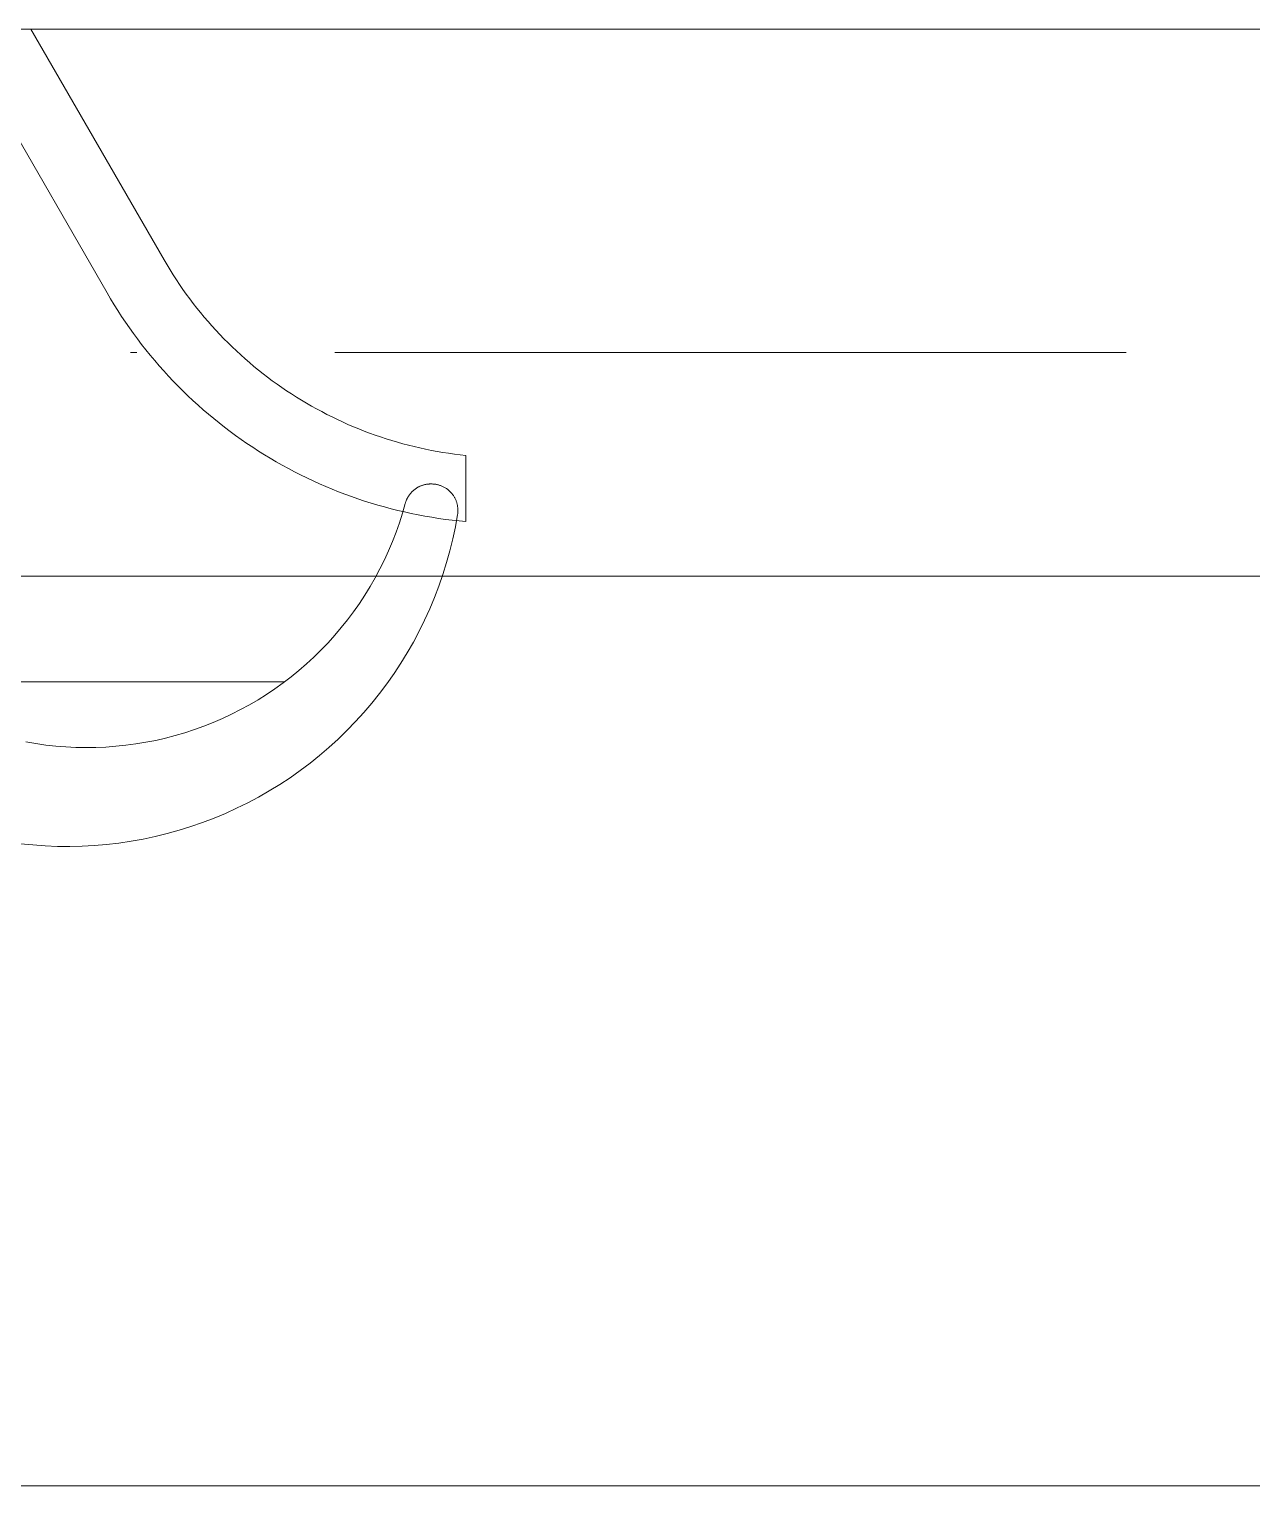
# Model space of a CAD drawing. Header units: millimetres. Extents: x -159872 to 386485, y -250577 to 158966.
# Drawn here: x 158161.44 to 158179.98, y 15906.86 to 15928.96 of the extents above; entities that cross this region are included whole.
import ezdxf

# ---------------------------------------------------------------- set-up
doc = ezdxf.new("R2010")
doc.units = ezdxf.units.MM
doc.linetypes.add('ACAD_ISO10W100', pattern=[18, 12, -3, 0, -3])
doc.layers.get('0').update_dxf_attribs({"lineweight": 25})
doc.layers.add('LDS-equipment-kitchen equipment', color=3, linetype='Continuous', lineweight=13)
doc.layers.add('LDS-struct-extg-ceiling beams', color=252, linetype='ACAD_ISO10W100', lineweight=9)

# ---------------------------------------------------------------- blocks, each defined once
blk = doc.blocks.new('A$C73be1ed8')
at = {"transparency": 33554687}
for points in [[(628.5, 42.2, 0), (628.5, 611.2, 0)], [(614.7, 610.2, 0), (614.7, 39.6, 0)], [(636.8, 610.15, 0), (636.8, 39.85, 0)], [(630.332, 46.45, 0), (629.329, 46.45, 0)], [(629.9, 45.915, 0), (629.9, 45.927, 0)], [(628.5, 39.1, 0), (628.5, 44.85, 0)], [(626.9, 43.7, 0), (626.9, 37.7, 0)], [(636.8, 39.85, 0), (633.3, 41.872, 0)], [(632.8, 41.006, 0), (635.65, 39.36, 0)], [(636.8, 26.95, 0), (636.8, 39.85, 0)]]:
    blk.add_polyline3d(points, dxfattribs=at)
for points in [[(632.8, 41.006, 0), (632.709, 41.059, 0), (632.62, 41.113, 0), (632.531, 41.169, 0), (632.443, 41.226, 0), (632.356, 41.285, 0), (632.27, 41.345, 0), (632.184, 41.406, 0), (632.1, 41.468, 0), (632.017, 41.531, 0), (631.934, 41.596, 0), (631.853, 41.662, 0), (631.772, 41.729, 0), (631.693, 41.798, 0), (631.615, 41.868, 0), (631.537, 41.938, 0), (631.461, 42.01, 0), (631.386, 42.083, 0), (631.312, 42.158, 0), (631.239, 42.233, 0), (631.167, 42.309, 0), (631.096, 42.387, 0), (631.027, 42.465, 0), (630.958, 42.545, 0), (630.891, 42.625, 0), (630.825, 42.707, 0), (630.761, 42.789, 0), (630.697, 42.873, 0), (630.635, 42.957, 0), (630.574, 43.042, 0), (630.514, 43.129, 0), (630.456, 43.216, 0), (630.399, 43.304, 0), (630.343, 43.393, 0), (630.289, 43.482, 0), (630.236, 43.573, 0), (630.184, 43.664, 0), (630.134, 43.756, 0), (630.085, 43.849, 0), (630.038, 43.942, 0), (629.991, 44.036, 0), (629.947, 44.131, 0), (629.903, 44.227, 0), (629.862, 44.323, 0), (629.821, 44.42, 0), (629.782, 44.517, 0), (629.745, 44.615, 0), (629.709, 44.713, 0), (629.674, 44.812, 0), (629.641, 44.912, 0), (629.61, 45.012, 0), (629.58, 45.112, 0), (629.551, 45.213, 0), (629.524, 45.315, 0), (629.499, 45.416, 0), (629.475, 45.518, 0), (629.452, 45.621, 0), (629.432, 45.724, 0), (629.412, 45.827, 0), (629.394, 45.93, 0), (629.378, 46.034, 0), (629.363, 46.137, 0), (629.35, 46.241, 0), (629.339, 46.346, 0), (629.329, 46.45, 0)], [(633.3, 41.872, 0), (633.223, 41.917, 0), (633.148, 41.963, 0), (633.073, 42.01, 0), (632.998, 42.058, 0), (632.925, 42.107, 0), (632.852, 42.157, 0), (632.78, 42.209, 0), (632.709, 42.261, 0), (632.638, 42.315, 0), (632.569, 42.369, 0), (632.5, 42.425, 0), (632.432, 42.481, 0), (632.364, 42.539, 0), (632.298, 42.597, 0), (632.233, 42.657, 0), (632.168, 42.717, 0), (632.104, 42.779, 0), (632.041, 42.841, 0), (631.98, 42.904, 0), (631.919, 42.969, 0), (631.859, 43.034, 0), (631.8, 43.1, 0), (631.742, 43.166, 0), (631.684, 43.234, 0), (631.628, 43.303, 0), (631.573, 43.372, 0), (631.519, 43.442, 0), (631.466, 43.513, 0), (631.415, 43.585, 0), (631.364, 43.657, 0), (631.314, 43.73, 0), (631.265, 43.804, 0), (631.218, 43.879, 0), (631.171, 43.954, 0), (631.126, 44.03, 0), (631.082, 44.107, 0), (631.038, 44.184, 0), (630.997, 44.262, 0), (630.956, 44.34, 0), (630.916, 44.419, 0), (630.878, 44.499, 0), (630.84, 44.579, 0), (630.804, 44.66, 0), (630.769, 44.742, 0), (630.736, 44.823, 0), (630.703, 44.906, 0), (630.672, 44.988, 0), (630.642, 45.072, 0), (630.613, 45.155, 0), (630.585, 45.239, 0), (630.559, 45.324, 0), (630.534, 45.409, 0), (630.51, 45.494, 0), (630.487, 45.58, 0), (630.466, 45.665, 0), (630.446, 45.752, 0), (630.427, 45.838, 0), (630.41, 45.925, 0), (630.394, 46.012, 0), (630.379, 46.099, 0), (630.365, 46.187, 0), (630.353, 46.274, 0), (630.342, 46.362, 0), (630.332, 46.45, 0)], [(624.442, 39.693, 0), (624.423, 39.879, 0), (624.409, 40.066, 0), (624.402, 40.253, 0), (624.4, 40.44, 0), (624.404, 40.627, 0), (624.414, 40.813, 0), (624.43, 41, 0), (624.452, 41.185, 0), (624.479, 41.371, 0), (624.512, 41.555, 0), (624.551, 41.738, 0), (624.596, 41.919, 0), (624.646, 42.099, 0), (624.701, 42.278, 0), (624.763, 42.455, 0), (624.83, 42.629, 0), (624.902, 42.802, 0), (624.979, 42.972, 0), (625.062, 43.14, 0), (625.15, 43.305, 0), (625.243, 43.467, 0), (625.341, 43.626, 0), (625.444, 43.782, 0), (625.552, 43.935, 0), (625.665, 44.085, 0), (625.782, 44.23, 0), (625.903, 44.372, 0), (626.029, 44.511, 0), (626.16, 44.645, 0), (626.294, 44.775, 0), (626.432, 44.901, 0), (626.575, 45.022, 0), (626.72, 45.139, 0), (626.87, 45.252, 0), (627.023, 45.359, 0), (627.179, 45.462, 0), (627.338, 45.56, 0), (627.501, 45.653, 0), (627.666, 45.741, 0), (627.834, 45.823, 0), (628.004, 45.901, 0), (628.177, 45.973, 0), (628.351, 46.039, 0), (628.528, 46.101, 0), (628.707, 46.156, 0), (628.887, 46.206, 0), (629.069, 46.25, 0), (629.252, 46.289, 0), (629.436, 46.322, 0)], [(629.436, 46.322, 0), (629.446, 46.324, 0), (629.457, 46.325, 0), (629.468, 46.326, 0), (629.479, 46.327, 0), (629.49, 46.327, 0), (629.5, 46.327, 0), (629.511, 46.327, 0), (629.522, 46.327, 0), (629.533, 46.326, 0), (629.544, 46.325, 0), (629.554, 46.323, 0), (629.565, 46.322, 0), (629.576, 46.32, 0), (629.586, 46.318, 0), (629.597, 46.315, 0), (629.607, 46.313, 0), (629.618, 46.309, 0), (629.628, 46.306, 0), (629.638, 46.303, 0), (629.648, 46.299, 0), (629.658, 46.295, 0), (629.668, 46.29, 0), (629.678, 46.285, 0), (629.688, 46.28, 0), (629.697, 46.275, 0), (629.706, 46.27, 0), (629.716, 46.264, 0), (629.725, 46.258, 0), (629.734, 46.252, 0), (629.742, 46.246, 0), (629.751, 46.239, 0), (629.759, 46.232, 0), (629.767, 46.225, 0), (629.775, 46.217, 0), (629.783, 46.21, 0), (629.791, 46.202, 0), (629.798, 46.194, 0), (629.805, 46.186, 0), (629.812, 46.178, 0), (629.819, 46.169, 0), (629.825, 46.16, 0), (629.831, 46.152, 0), (629.837, 46.143, 0), (629.843, 46.133, 0), (629.848, 46.124, 0), (629.853, 46.114, 0), (629.858, 46.105, 0), (629.863, 46.095, 0), (629.867, 46.085, 0), (629.872, 46.075, 0), (629.875, 46.065, 0), (629.879, 46.055, 0), (629.882, 46.045, 0), (629.885, 46.034, 0), (629.888, 46.024, 0), (629.891, 46.013, 0), (629.893, 46.003, 0), (629.895, 45.992, 0), (629.896, 45.981, 0), (629.898, 45.97, 0), (629.899, 45.96, 0), (629.899, 45.949, 0), (629.9, 45.938, 0), (629.9, 45.927, 0)], [(629.9, 45.915, 0), (629.9, 45.907, 0), (629.9, 45.899, 0), (629.899, 45.891, 0), (629.899, 45.883, 0), (629.898, 45.875, 0), (629.897, 45.866, 0), (629.896, 45.858, 0), (629.895, 45.85, 0), (629.893, 45.842, 0), (629.892, 45.834, 0), (629.89, 45.826, 0), (629.888, 45.818, 0), (629.886, 45.81, 0), (629.884, 45.802, 0), (629.881, 45.795, 0), (629.879, 45.787, 0), (629.876, 45.779, 0), (629.873, 45.771, 0), (629.87, 45.764, 0), (629.867, 45.756, 0), (629.864, 45.749, 0), (629.86, 45.741, 0), (629.857, 45.734, 0), (629.853, 45.727, 0), (629.849, 45.72, 0), (629.845, 45.713, 0), (629.841, 45.706, 0), (629.836, 45.699, 0), (629.832, 45.692, 0), (629.827, 45.685, 0), (629.822, 45.678, 0), (629.817, 45.672, 0), (629.812, 45.665, 0), (629.807, 45.659, 0), (629.802, 45.653, 0), (629.796, 45.647, 0), (629.791, 45.641, 0), (629.785, 45.635, 0), (629.779, 45.629, 0), (629.774, 45.623, 0), (629.767, 45.618, 0), (629.761, 45.613, 0), (629.755, 45.607, 0), (629.749, 45.602, 0), (629.742, 45.597, 0), (629.736, 45.592, 0), (629.729, 45.587, 0), (629.722, 45.583, 0), (629.715, 45.578, 0), (629.709, 45.574, 0), (629.702, 45.57, 0), (629.694, 45.566, 0), (629.687, 45.562, 0), (629.68, 45.558, 0), (629.673, 45.555, 0), (629.665, 45.551, 0), (629.658, 45.548, 0), (629.65, 45.545, 0), (629.643, 45.542, 0), (629.635, 45.539, 0), (629.627, 45.536, 0), (629.619, 45.534, 0), (629.612, 45.531, 0), (629.604, 45.529, 0)], [(625.986, 39.775, 0), (625.96, 39.926, 0), (625.939, 40.077, 0), (625.922, 40.228, 0), (625.91, 40.38, 0), (625.903, 40.533, 0), (625.9, 40.685, 0), (625.902, 40.838, 0), (625.908, 40.99, 0), (625.92, 41.142, 0), (625.935, 41.294, 0), (625.956, 41.445, 0), (625.981, 41.595, 0), (626.01, 41.745, 0), (626.045, 41.893, 0), (626.083, 42.041, 0), (626.126, 42.187, 0), (626.174, 42.332, 0), (626.226, 42.475, 0), (626.282, 42.617, 0), (626.343, 42.757, 0), (626.408, 42.895, 0), (626.477, 43.031, 0), (626.55, 43.165, 0), (626.627, 43.296, 0), (626.708, 43.426, 0), (626.793, 43.552, 0), (626.882, 43.676, 0), (626.975, 43.797, 0), (627.071, 43.915, 0), (627.171, 44.031, 0), (627.274, 44.143, 0), (627.381, 44.252, 0), (627.491, 44.358, 0), (627.604, 44.46, 0), (627.72, 44.559, 0), (627.839, 44.654, 0), (627.961, 44.745, 0), (628.086, 44.833, 0), (628.213, 44.917, 0), (628.343, 44.997, 0), (628.475, 45.073, 0), (628.61, 45.145, 0), (628.747, 45.212, 0), (628.885, 45.276, 0), (629.026, 45.335, 0), (629.168, 45.39, 0), (629.312, 45.441, 0), (629.457, 45.487, 0), (629.604, 45.529, 0)]]:
    blk.add_polyline3d(points)
blk = doc.blocks.new('Group-410')
at = {"layer": 'LDS-equipment-kitchen equipment', "xscale": -1, "rotation": 270}
blk.add_blockref('A$C73be1ed8', (97448.097, 51749.675), dxfattribs=at)

msp = doc.modelspace()

# ---------------------------------------------------------------- linework, layer by layer
at = {"layer": 'LDS-struct-extg-ceiling beams'}
msp.add_line((159825.17046, 15924.05329), (157402.66818, 15924.05329), dxfattribs=at)

# ---------------------------------------------------------------- block references
at = {"layer": 'LDS-equipment-kitchen equipment', "color": 7}
msp.add_blockref('Group-410', (60673.51323, -36457.51522), dxfattribs=at)

doc.saveas('drawing.dxf')
